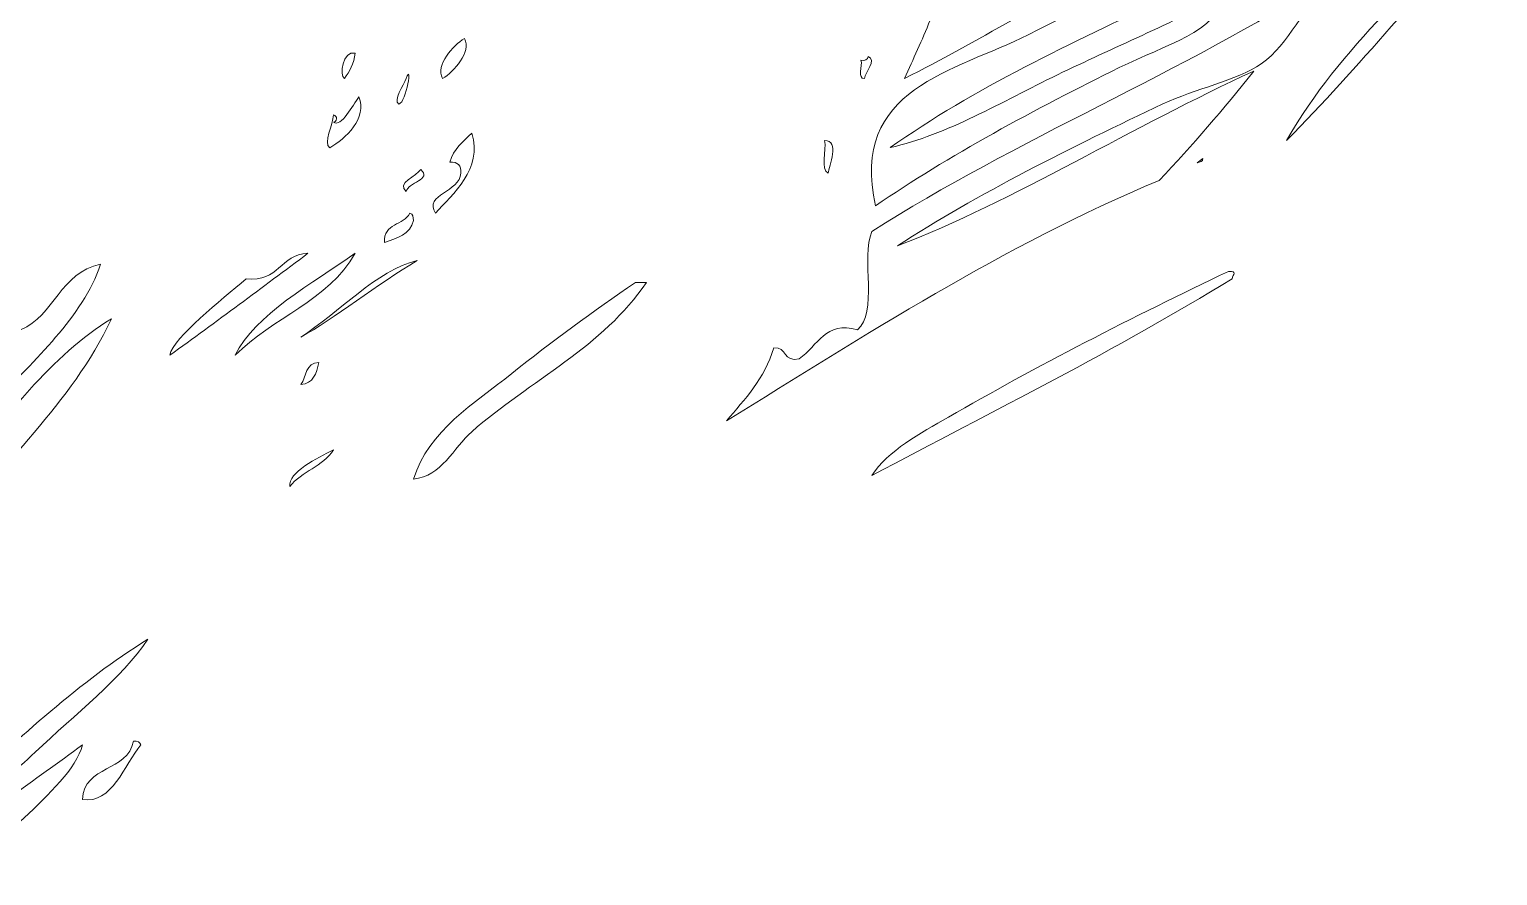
# Model space of a CAD drawing. Header units: inches. Extents: x 0.62 to 5.37, y -5.79 to -0.4.
# Drawn here: x 3.9601 to 4.4546, y -4.6137 to -4.3289 of the extents above; entities that cross this region are included whole.
import ezdxf

# ---------------------------------------------------------------- set-up
doc = ezdxf.new("R2010")
doc.units = ezdxf.units.IN
doc.header["$MEASUREMENT"] = 0
doc.layers.add('Layer 1', color=7, linetype='Continuous')

# ---------------------------------------------------------------- blocks, each defined once
blk = doc.blocks.new('block 133')
at = {"layer": 'Layer 1', "lineweight": 0}
blk.add_open_spline([(3.70961, -4.38103), (3.72311, -4.37777), (3.73348, -4.3714), (3.74392, -4.36509), (3.74428, -4.36722), (3.74, -4.37168), (3.74515, -4.37123), (3.75872, -4.3699), (3.76996, -4.3621), (3.78191, -4.35652), (3.78486, -4.35601), (3.78457, -4.35874), (3.78804, -4.35774), (3.83435, -4.31869), (3.87932, -4.27829), (3.92527, -4.23886), (3.92644, -4.23658), (3.9216, -4.23477), (3.92527, -4.23396), (3.93367, -4.23079), (3.94286, -4.22747), (3.95222, -4.22416), (3.9607, -4.22116), (3.97266, -4.22015), (3.97673, -4.2119), (3.97102, -4.21108), (3.96886, -4.21383), (3.96447, -4.21434), (3.96604, -4.21274), (3.96604, -4.20983), (3.96447, -4.20823), (3.95986, -4.20728), (3.95862, -4.20971), (3.95467, -4.20945), (3.95469, -4.20701), (3.95801, -4.2079), (3.95712, -4.20454), (3.9117, -4.21387), (3.87408, -4.23099), (3.84562, -4.25725), (3.84706, -4.25744), (3.8491, -4.25705), (3.8493, -4.25848), (3.82381, -4.27956), (3.80072, -4.30304), (3.777, -4.32587), (3.77633, -4.32765), (3.77844, -4.33222), (3.77578, -4.33201), (3.74956, -4.34337), (3.72042, -4.35834), (3.70961, -4.38103)], degree=3, knots=[0, 0, 0, 0, 1, 1, 1, 2, 2, 2, 3, 3, 3, 4, 4, 4, 5, 5, 5, 6, 6, 6, 7, 7, 7, 8, 8, 8, 9, 9, 9, 10, 10, 10, 11, 11, 11, 12, 12, 12, 13, 13, 13, 14, 14, 14, 15, 15, 15, 16, 16, 16, 17, 17, 17, 17], dxfattribs=at)
blk = doc.blocks.new('block 138')
at = {"layer": 'Layer 1', "lineweight": 0}
blk.add_open_spline([(4.45218, -4.28538), (4.42941, -4.31242), (4.40161, -4.33445), (4.38357, -4.36625), (4.40794, -4.3416), (4.4299, -4.31455), (4.45341, -4.28904), (4.45322, -4.2876), (4.45361, -4.28557), (4.45218, -4.28538)], degree=3, knots=[0, 0, 0, 0, 1, 1, 1, 2, 2, 2, 3, 3, 3, 3], dxfattribs=at)
blk = doc.blocks.new('block 144')
at = {"layer": 'Layer 1', "lineweight": 0}
blk.add_open_spline([(3.89956, -4.5011), (3.89486, -4.50507), (3.8883, -4.50736), (3.88363, -4.51089), (3.85461, -4.53295), (3.82693, -4.56186), (3.80277, -4.58688), (3.79904, -4.59074), (3.79219, -4.59527), (3.79296, -4.60159), (3.80534, -4.59927), (3.81197, -4.58748), (3.81992, -4.57952), (3.84476, -4.55468), (3.87039, -4.5318), (3.89712, -4.50967), (3.8747, -4.53054), (3.84964, -4.55225), (3.8285, -4.57341), (3.8214, -4.5805), (3.81128, -4.58778), (3.81012, -4.59791), (3.82089, -4.59445), (3.82766, -4.58475), (3.83585, -4.57707), (3.86027, -4.55416), (3.88438, -4.52881), (3.9106, -4.51212), (3.88252, -4.54409), (3.84543, -4.56705), (3.8187, -4.60036), (3.82598, -4.60678), (3.83195, -4.59671), (3.83585, -4.59301), (3.87124, -4.5594), (3.91184, -4.52853), (3.9449, -4.49496), (3.94, -4.49578), (3.9365, -4.498), (3.93265, -4.49987), (3.95038, -4.47472), (3.974, -4.45545), (3.98778, -4.42634), (3.96777, -4.4382), (3.95126, -4.46056), (3.93632, -4.47904), (3.9281, -4.4892), (3.92233, -4.50174), (3.9106, -4.49987), (3.92256, -4.48475), (3.93525, -4.46935), (3.94858, -4.45452), (3.96173, -4.43988), (3.97793, -4.42599), (3.98411, -4.40796), (3.97044, -4.41062), (3.96872, -4.42525), (3.95715, -4.43002), (3.95732, -4.42657), (3.95414, -4.42648), (3.95102, -4.42634), (3.94009, -4.43669), (3.92693, -4.44734), (3.91671, -4.45943), (3.9066, -4.4714), (3.89556, -4.48487), (3.89221, -4.49987), (3.90028, -4.50325), (3.9015, -4.49319), (3.90446, -4.48884), (3.91641, -4.47137), (3.93239, -4.451), (3.94857, -4.44105), (3.9411, -4.45121), (3.93255, -4.46011), (3.92406, -4.47045), (3.91617, -4.48009), (3.90867, -4.49338), (3.89956, -4.5011)], degree=3, knots=[0, 0, 0, 0, 1, 1, 1, 2, 2, 2, 3, 3, 3, 4, 4, 4, 5, 5, 5, 6, 6, 6, 7, 7, 7, 8, 8, 8, 9, 9, 9, 10, 10, 10, 11, 11, 11, 12, 12, 12, 13, 13, 13, 14, 14, 14, 15, 15, 15, 16, 16, 16, 17, 17, 17, 18, 18, 18, 19, 19, 19, 20, 20, 20, 21, 21, 21, 22, 22, 22, 23, 23, 23, 24, 24, 24, 25, 25, 25, 26, 26, 26, 26], dxfattribs=at)
blk = doc.blocks.new('block 145')
at = {"layer": 'Layer 1', "lineweight": 0}
blk.add_open_spline([(4.36398, -4.41037), (4.33226, -4.42536), (4.29869, -4.44265), (4.26962, -4.45939), (4.26022, -4.46481), (4.24923, -4.4707), (4.24388, -4.479), (4.28481, -4.45742), (4.32651, -4.43663), (4.3652, -4.41282), (4.36546, -4.41129), (4.36711, -4.41031), (4.36398, -4.41037)], degree=3, knots=[0, 0, 0, 0, 1, 1, 1, 2, 2, 2, 3, 3, 3, 4, 4, 4, 4], dxfattribs=at)
blk = doc.blocks.new('block 146')
at = {"layer": 'Layer 1', "lineweight": 0}
blk.add_open_spline([(4.1091, -4.46431), (4.12889, -4.44699), (4.15345, -4.4357), (4.16791, -4.41406), (4.16668, -4.41406), (4.16547, -4.41406), (4.16424, -4.41406), (4.15011, -4.42364), (4.13599, -4.43404), (4.12258, -4.44471), (4.11004, -4.45467), (4.09453, -4.464), (4.0895, -4.48024), (4.09893, -4.47944), (4.10299, -4.46965), (4.1091, -4.46431)], degree=3, knots=[0, 0, 0, 0, 1, 1, 1, 2, 2, 2, 3, 3, 3, 4, 4, 4, 5, 5, 5, 5], dxfattribs=at)
blk = doc.blocks.new('block 150')
at = {"layer": 'Layer 1', "lineweight": 0}
blk.add_open_spline([(3.93755, -4.58442), (3.93106, -4.59004), (3.92117, -4.59461), (3.91918, -4.60403), (3.92874, -4.60674), (3.93537, -4.596), (3.94124, -4.59055), (3.94804, -4.58422), (3.95552, -4.57833), (3.96207, -4.57216), (3.97565, -4.55935), (3.99111, -4.5473), (4.00005, -4.53417), (3.97673, -4.54838), (3.95683, -4.56774), (3.93755, -4.58442)], degree=3, knots=[0, 0, 0, 0, 1, 1, 1, 2, 2, 2, 3, 3, 3, 4, 4, 4, 5, 5, 5, 5], dxfattribs=at)
blk = doc.blocks.new('block 151')
at = {"layer": 'Layer 1', "lineweight": 0}
blk.add_open_spline([(3.9976, -4.56971), (3.99733, -4.56875), (3.99657, -4.56828), (3.99515, -4.56847), (3.99325, -4.57883), (3.97856, -4.57641), (3.97799, -4.58809), (3.98786, -4.58971), (3.99217, -4.57646), (3.9976, -4.56971)], degree=3, knots=[0, 0, 0, 0, 1, 1, 1, 2, 2, 2, 3, 3, 3, 3], dxfattribs=at)
blk = doc.blocks.new('block 154')
at = {"layer": 'Layer 1', "lineweight": 0}
blk.add_open_spline([(4.35538, -4.37238), (4.35475, -4.37285), (4.35408, -4.37331), (4.35344, -4.37377), (4.35443, -4.37365), (4.35531, -4.37341), (4.35538, -4.37238)], degree=3, knots=[0, 0, 0, 0, 1, 1, 1, 2, 2, 2, 2], dxfattribs=at)
blk = doc.blocks.new('block 178')
at = {"layer": 'Layer 1', "lineweight": 0}
blk.add_open_spline([(3.93144, -4.6077), (3.94216, -4.61369), (3.95144, -4.60081), (3.95839, -4.59421), (3.96647, -4.58655), (3.97593, -4.57767), (3.97799, -4.56971), (3.96182, -4.58172), (3.94448, -4.59256), (3.93144, -4.6077)], degree=3, knots=[0, 0, 0, 0, 1, 1, 1, 2, 2, 2, 3, 3, 3, 3], dxfattribs=at)
blk = doc.blocks.new('block 649')
at = {"layer": 'Layer 1', "lineweight": 0}
blk.add_open_spline([(4.34313, -4.31111), (4.34195, -4.30883), (4.3468, -4.30702), (4.34313, -4.30621), (4.33048, -4.31295), (4.31514, -4.32142), (4.29656, -4.33073), (4.27177, -4.34313), (4.23619, -4.34863), (4.2451, -4.38832), (4.26906, -4.37167), (4.29969, -4.35535), (4.3272, -4.34175), (4.34279, -4.33404), (4.36042, -4.32974), (4.36273, -4.31723), (4.34479, -4.32693), (4.32512, -4.33511), (4.30636, -4.3442), (4.28754, -4.35332), (4.26931, -4.3643), (4.25, -4.36871), (4.2782, -4.3488), (4.31146, -4.33321), (4.34313, -4.31846), (4.35423, -4.31329), (4.3688, -4.31005), (4.37744, -4.30376), (4.38902, -4.29533), (4.39815, -4.28059), (4.40807, -4.27067), (4.41925, -4.25948), (4.43009, -4.25043), (4.43992, -4.23881), (4.43843, -4.23867), (4.43702, -4.23844), (4.43748, -4.23635), (4.44531, -4.23439), (4.44605, -4.22532), (4.45463, -4.2241), (4.44822, -4.20432), (4.43629, -4.22594), (4.42767, -4.2339), (4.40671, -4.25325), (4.38238, -4.27514), (4.36641, -4.29028), (4.37158, -4.28892), (4.37646, -4.28725), (4.38111, -4.28538), (4.36859, -4.29408), (4.3545, -4.30125), (4.34313, -4.31111)], degree=3, knots=[0, 0, 0, 0, 1, 1, 1, 2, 2, 2, 3, 3, 3, 4, 4, 4, 5, 5, 5, 6, 6, 6, 7, 7, 7, 8, 8, 8, 9, 9, 9, 10, 10, 10, 11, 11, 11, 12, 12, 12, 13, 13, 13, 14, 14, 14, 15, 15, 15, 16, 16, 16, 17, 17, 17, 17], dxfattribs=at)
blk = doc.blocks.new('block 670')
at = {"layer": 'Layer 1', "lineweight": 0}
blk.add_open_spline([(4.24388, -4.3969), (4.24016, -4.40584), (4.24603, -4.42436), (4.23899, -4.42999), (4.22824, -4.427), (4.22573, -4.43523), (4.21938, -4.43979), (4.214, -4.44109), (4.21536, -4.43565), (4.2108, -4.43611), (4.20771, -4.4465), (4.2011, -4.45337), (4.19487, -4.46062), (4.24172, -4.43191), (4.28736, -4.40197), (4.34068, -4.37973), (4.35177, -4.36795), (4.36238, -4.35568), (4.37254, -4.34296), (4.33207, -4.36132), (4.29197, -4.38656), (4.25246, -4.4018), (4.27915, -4.38436), (4.31187, -4.36813), (4.34191, -4.354), (4.35287, -4.34884), (4.36661, -4.34619), (4.37499, -4.34052), (4.38484, -4.33386), (4.38866, -4.32064), (4.39827, -4.31478), (4.39854, -4.31325), (4.40018, -4.31227), (4.39704, -4.31233), (4.3488, -4.34332), (4.29222, -4.366), (4.24388, -4.3969)], degree=3, knots=[0, 0, 0, 0, 1, 1, 1, 2, 2, 2, 3, 3, 3, 4, 4, 4, 5, 5, 5, 6, 6, 6, 7, 7, 7, 8, 8, 8, 9, 9, 9, 10, 10, 10, 11, 11, 11, 12, 12, 12, 12], dxfattribs=at)
blk = doc.blocks.new('block 673')
at = {"layer": 'Layer 1', "lineweight": 0}
blk.add_open_spline([(4.09928, -4.34545), (4.10306, -4.34306), (4.10912, -4.33654), (4.10663, -4.33197), (4.10285, -4.33435), (4.09679, -4.34087), (4.09928, -4.34545)], degree=3, knots=[0, 0, 0, 0, 1, 1, 1, 2, 2, 2, 2], dxfattribs=at)
blk = doc.blocks.new('block 675')
at = {"layer": 'Layer 1', "lineweight": 0}
blk.add_open_spline([(4.0662, -4.34545), (4.06792, -4.34309), (4.06944, -4.34052), (4.06987, -4.33688), (4.06558, -4.33592), (4.06457, -4.34453), (4.0662, -4.34545)], degree=3, knots=[0, 0, 0, 0, 1, 1, 1, 2, 2, 2, 2], dxfattribs=at)
blk = doc.blocks.new('block 676')
at = {"layer": 'Layer 1', "lineweight": 0}
blk.add_open_spline([(4.2402, -4.33931), (4.24087, -4.34108), (4.23877, -4.34564), (4.24142, -4.34543), (4.24163, -4.34345), (4.24553, -4.33912), (4.24265, -4.33808), (4.24238, -4.33904), (4.24162, -4.3395), (4.2402, -4.33931)], degree=3, knots=[0, 0, 0, 0, 1, 1, 1, 2, 2, 2, 3, 3, 3, 3], dxfattribs=at)
blk = doc.blocks.new('block 677')
at = {"layer": 'Layer 1', "lineweight": 0}
blk.add_open_spline([(4.10173, -4.37364), (4.1044, -4.37342), (4.10563, -4.37463), (4.10541, -4.37731), (4.10519, -4.38365), (4.09289, -4.38435), (4.09684, -4.39079), (4.10265, -4.38434), (4.11297, -4.3759), (4.10909, -4.36383), (4.10628, -4.36673), (4.10291, -4.36909), (4.10173, -4.37364)], degree=3, knots=[0, 0, 0, 0, 1, 1, 1, 2, 2, 2, 3, 3, 3, 4, 4, 4, 4], dxfattribs=at)
blk = doc.blocks.new('block 678')
at = {"layer": 'Layer 1', "lineweight": 0}
blk.add_open_spline([(4.22917, -4.37729), (4.22947, -4.37503), (4.23314, -4.36621), (4.22794, -4.36627), (4.22871, -4.3696), (4.22639, -4.37599), (4.22917, -4.37729)], degree=3, knots=[0, 0, 0, 0, 1, 1, 1, 2, 2, 2, 2], dxfattribs=at)
blk = doc.blocks.new('block 679')
at = {"layer": 'Layer 1', "lineweight": 0}
blk.add_open_spline([(4.08703, -4.38344), (4.08743, -4.38049), (4.09593, -4.37938), (4.09193, -4.37609), (4.09067, -4.37817), (4.08351, -4.38062), (4.08703, -4.38344)], degree=3, knots=[0, 0, 0, 0, 1, 1, 1, 2, 2, 2, 2], dxfattribs=at)
blk = doc.blocks.new('block 680')
at = {"layer": 'Layer 1', "lineweight": 0}
blk.add_open_spline([(4.07968, -4.4006), (4.08394, -4.39914), (4.08845, -4.39792), (4.08949, -4.39324), (4.0892, -4.39229), (4.08945, -4.39083), (4.08826, -4.39079), (4.08621, -4.39486), (4.07929, -4.39408), (4.07968, -4.4006)], degree=3, knots=[0, 0, 0, 0, 1, 1, 1, 2, 2, 2, 3, 3, 3, 3], dxfattribs=at)
blk = doc.blocks.new('block 682')
at = {"layer": 'Layer 1', "lineweight": 0}
blk.add_open_spline([(4.0515, -4.44839), (4.05572, -4.44811), (4.05685, -4.44473), (4.05763, -4.44103), (4.05294, -4.44084), (4.05365, -4.44603), (4.0515, -4.44839)], degree=3, knots=[0, 0, 0, 0, 1, 1, 1, 2, 2, 2, 2], dxfattribs=at)
blk = doc.blocks.new('block 841')
at = {"layer": 'Layer 1', "lineweight": 0}
blk.add_open_spline([(4.26348, -4.32582), (4.26084, -4.33258), (4.25773, -4.33885), (4.25491, -4.34543), (4.27963, -4.33299), (4.30212, -4.3183), (4.32843, -4.30743), (4.32425, -4.29666), (4.34181, -4.29178), (4.34067, -4.28416), (4.31589, -4.29899), (4.28857, -4.3113), (4.26348, -4.32582)], degree=3, knots=[0, 0, 0, 0, 1, 1, 1, 2, 2, 2, 3, 3, 3, 4, 4, 4, 4], dxfattribs=at)
blk = doc.blocks.new('block 848')
at = {"layer": 'Layer 1', "lineweight": 0}
blk.add_open_spline([(4.08703, -4.34545), (4.08627, -4.34765), (4.08242, -4.35297), (4.08457, -4.35403), (4.08714, -4.35341), (4.08921, -4.33941), (4.08703, -4.34545)], degree=3, knots=[0, 0, 0, 0, 1, 1, 1, 2, 2, 2, 2], dxfattribs=at)
blk = doc.blocks.new('block 851')
at = {"layer": 'Layer 1', "lineweight": 0}
blk.add_open_spline([(4.06252, -4.35771), (4.06243, -4.36097), (4.05897, -4.36712), (4.0613, -4.36873), (4.0666, -4.36585), (4.07404, -4.35863), (4.0711, -4.35159), (4.06898, -4.3544), (4.0652, -4.36195), (4.06252, -4.36015), (4.06376, -4.36014), (4.06406, -4.35801), (4.06252, -4.35771)], degree=3, knots=[0, 0, 0, 0, 1, 1, 1, 2, 2, 2, 3, 3, 3, 4, 4, 4, 4], dxfattribs=at)
blk = doc.blocks.new('block 858')
at = {"layer": 'Layer 1', "lineweight": 0}
blk.add_open_spline([(4.03312, -4.41285), (4.02479, -4.42011), (4.00866, -4.4324), (4.00738, -4.43859), (4.02305, -4.42729), (4.03852, -4.4158), (4.05394, -4.40427), (4.04445, -4.40458), (4.04424, -4.41417), (4.03312, -4.41285)], degree=3, knots=[0, 0, 0, 0, 1, 1, 1, 2, 2, 2, 3, 3, 3, 3], dxfattribs=at)
blk = doc.blocks.new('block 859')
at = {"layer": 'Layer 1', "lineweight": 0}
blk.add_open_spline([(4.02944, -4.43859), (4.04182, -4.42605), (4.06085, -4.42015), (4.06988, -4.40427), (4.05576, -4.41426), (4.03583, -4.42495), (4.02944, -4.43859)], degree=3, knots=[0, 0, 0, 0, 1, 1, 1, 2, 2, 2, 2], dxfattribs=at)
blk = doc.blocks.new('block 860')
at = {"layer": 'Layer 1', "lineweight": 0}
blk.add_open_spline([(4.0515, -4.43246), (4.06236, -4.42656), (4.07759, -4.41443), (4.09071, -4.40672), (4.07706, -4.40989), (4.06432, -4.42441), (4.0515, -4.43246)], degree=3, knots=[0, 0, 0, 0, 1, 1, 1, 2, 2, 2, 2], dxfattribs=at)
blk = doc.blocks.new('block 863')
at = {"layer": 'Layer 1', "lineweight": 0}
blk.add_open_spline([(4.04783, -4.4827), (4.0518, -4.47768), (4.05904, -4.47592), (4.06253, -4.47044), (4.057, -4.4731), (4.04728, -4.47803), (4.04783, -4.4827)], degree=3, knots=[0, 0, 0, 0, 1, 1, 1, 2, 2, 2, 2], dxfattribs=at)
blk = doc.blocks.new('block 25')
at = {"layer": 'Layer 1'}
for name in ['block 133', 'block 649', 'block 841', 'block 138', 'block 670', 'block 673', 'block 675', 'block 848', 'block 676', 'block 851', 'block 677', 'block 678', 'block 679', 'block 154', 'block 680', 'block 858', 'block 859', 'block 144', 'block 860', 'block 145', 'block 146', 'block 682', 'block 863', 'block 150', 'block 151', 'block 178']:
    blk.add_blockref(name, (0, 0), dxfattribs=at)

msp = doc.modelspace()

# ---------------------------------------------------------------- block references
at = {"layer": 'Layer 1'}
msp.add_blockref('block 25', (0, 0), dxfattribs=at)

doc.saveas('drawing.dxf')
